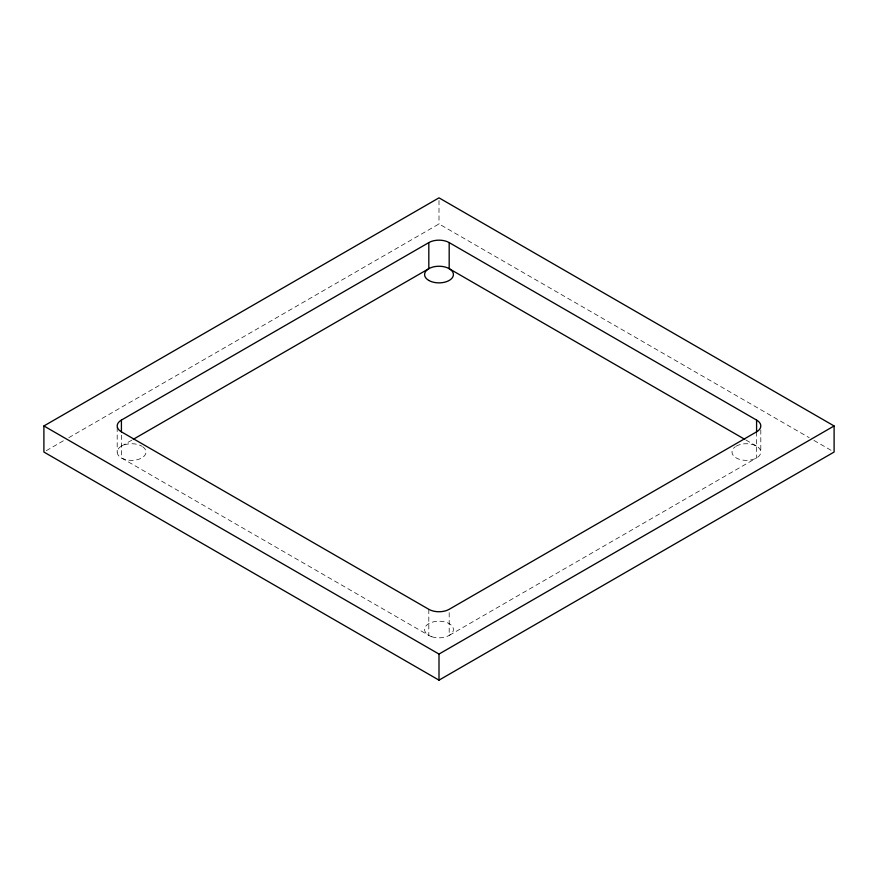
<?xml version="1.0" encoding="UTF-8"?>
<svg xmlns="http://www.w3.org/2000/svg" width="878" height="878" viewBox="0 0 878 878"><rect width="100%" height="100%" fill="white"/><g stroke="black" fill="none" stroke-linecap="round" stroke-linejoin="round"><path stroke-width="0.66" stroke-dasharray="4.39 3.29" d="M46.271 450.677L64.072 440.394M68.813 437.661L439 223.934L809.187 437.661M121.416 446.156L132.095 439.999M813.928 440.394L832.915 451.358M745.905 439.999L756.584 446.156M760.809 429.869L760.809 452.038M756.584 431.844L756.584 457.921L449.185 635.398L449.185 609.31M439 200.458L439 223.934M428.815 609.31L428.815 635.398L121.416 457.921L121.416 431.844M117.191 427.257L117.191 452.038M736.214 446.156A14.41 8.319 0 0 1 760.205 449.657A14.41 8.319 0 0 1 743.479 460.193A14.41 8.319 0 0 1 735.369 446.693M142.631 446.693A14.41 8.319 0 0 1 134.521 460.193A14.41 8.319 0 0 1 117.795 449.657A14.41 8.319 0 0 1 141.786 446.156M431.8 636.726A14.41 8.319 0 0 0 453.41 629.515A14.41 8.319 0 0 0 431.8 622.315A14.41 8.319 0 0 0 431.8 636.726"/><path stroke-width="1.32" d="M43.9 425.962L439 197.846L834.1 425.962L834.1 452.038L439 680.154L43.9 452.038L43.9 425.962L439 654.066L834.1 425.962M121.416 420.079L428.815 242.602A14.41 8.319 0 0 1 449.185 242.602L756.584 420.079A14.41 8.319 0 0 1 756.584 431.844L449.185 609.31A14.41 8.319 0 0 1 428.815 609.31L121.416 431.844A14.41 8.319 0 0 1 121.416 420.079L121.416 431.811M133.28 439.307L428.815 268.69L428.815 242.602M744.72 439.307L449.185 268.69L449.185 242.602M756.584 420.079L756.584 431.811M439 654.066L439 680.154M428.815 280.444A14.41 8.319 0 0 0 452.916 276.724A14.41 8.319 0 0 0 435.269 266.528A14.41 8.319 0 0 0 428.815 280.444"/></g></svg>
